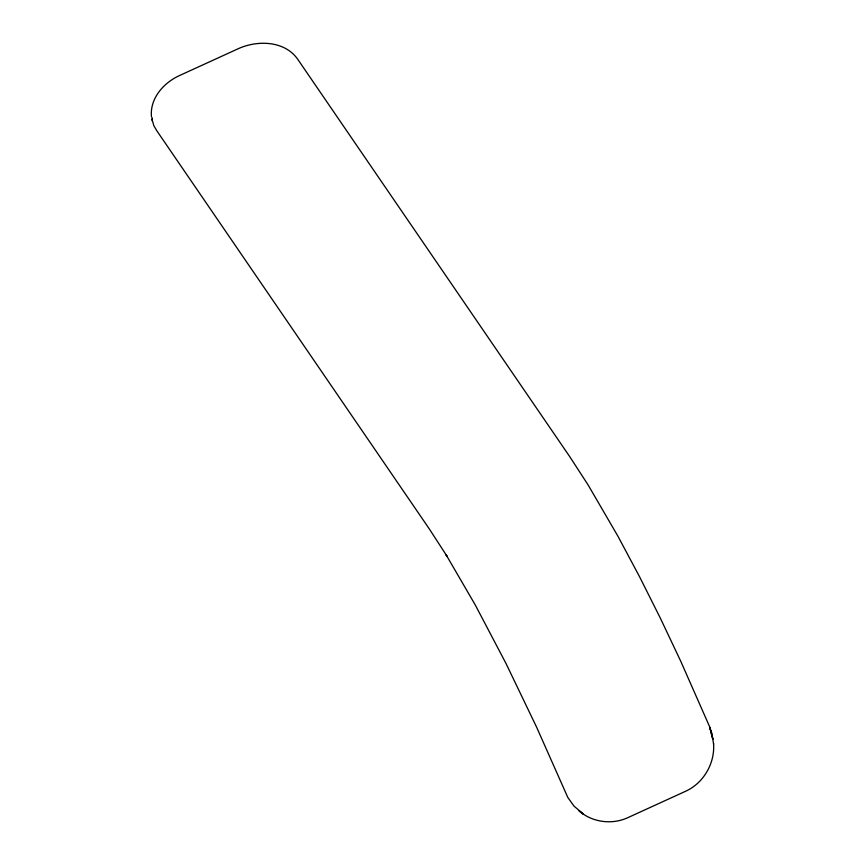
<?xml version="1.0" encoding="UTF-8"?>
<svg xmlns="http://www.w3.org/2000/svg" width="865" height="865" viewBox="0 0 865 865"><rect width="100%" height="100%" fill="white"/><g stroke="black" fill="none" stroke-linecap="round" stroke-linejoin="round"><path stroke-width="1.3" d="M713.549 743.554C715.106 763.287 703.537 783.247 685.404 791.356L627.828 817.663C612.052 824.994 592.168 822.399 579.074 810.851L583.28 814.008L574.003 806.115L567.808 797.443L536.57 727.087L506.057 663.585L475.263 604.959L445.94 554.53L446.902 556.076L429.17 528.71L156.727 130.647L153.829 125.63L151.97 119.132M713.593 744.105L711.906 733.401L709.7 727.195L712.836 739.24L709.624 726.73L680.701 661.152L660.298 618.053L639.495 576.62L618.097 536.516L588.178 485.07L569.905 456.882L298.122 59.847C285.147 40.439 257.121 39.855 237.724 48.948L180.147 75.266C164.047 82.326 149.688 98.167 151.451 116.743M152.099 117.564L152.229 120.884"/></g></svg>
